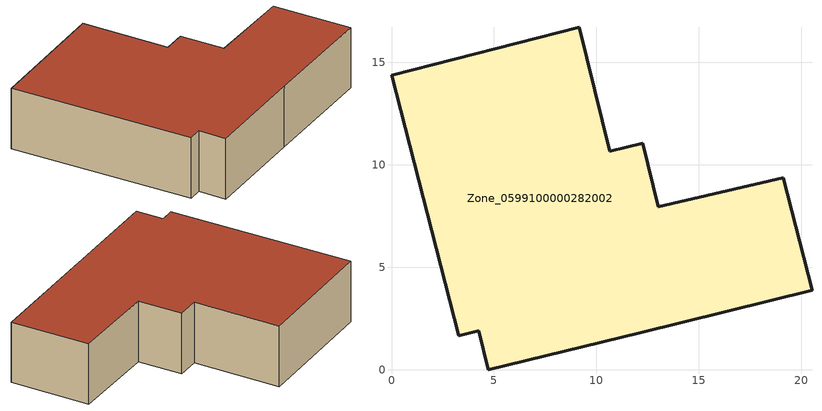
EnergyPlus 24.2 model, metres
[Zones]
Zone_0599100000282002
 floor ground (C_G): 4.25,1.91 3.29,1.66 0,14.38 9.16,16.72 10.65,10.66 12.25,11.05 13.02,7.95 19.12,9.37 20.51,3.88 12.13,1.81 4.72,0 z0
 wall outside (C_F): 9.16,16.72 0,14.38 3.29,1.66 4.25,1.91 4.72,0 12.13,1.81 20.51,3.88 19.12,9.37 13.02,7.95 12.25,11.05 10.65,10.66 9.16,16.72 z0:4.47
 roof outside (C_R): 10.65,10.66 9.16,16.72 0,14.38 3.29,1.66 4.25,1.91 4.72,0 12.13,1.81 20.51,3.88 19.12,9.37 13.02,7.95 12.25,11.05 z4.47
[BUILDING]
Pand.0599100000282002: North Axis=0; Terrain=City; Loads Convergence Tolerance Value=0.04; Temperature Convergence Tolerance Value=0.4; Solar Distribution=FullExterior; Maximum Number of Warmup Days=25; Minimum Number of Warmup Days=1
[Site:Location]
Rotterdam.The.Hague.AP_ZH_NLD Design_Conditions: Latitude=51.96; Longitude=4.45; Time Zone=1; Elevation=-4.5
[SITE:GROUNDTEMPERATURE:BUILDINGSURFACE]
18, 18, 18, 18, 18, 18, 18, 18, 18, 18, 18, 18
[MATERIAL] Thermal Absorptance=0.9; Solar Absorptance=0.7; Visible Absorptance=0.7
Name | Roughness | Thickness | Conductivity | Density | Specific Heat
G.D.1965 | MediumSmooth | 0.15 | 1 | 540 | 1210
F.D.1965 | Rough | 0.3 | 0.857143 | 1920 | 840
R.D.1965 | MediumRough | 0.2 | 0.08 | 1500 | 1000
[CONSTRUCTION]
C_G: G.D.1965
C_F: F.D.1965
C_R: R.D.1965
[ZONE]
Zone_0599100000282002: Type=1; Multiplier=1; Ceiling Height=Autocalculate; Volume=Autocalculate; Floor Area=autocalculate; Part of Total Floor Area=Yes
[ZONEINFILTRATION:DESIGNFLOWRATE]
Infil_Zone_0599100000282002: Zone or ZoneList or Space or SpaceList=Zone_0599100000282002; Schedule=AlwaysOn; Design Flow Rate Calculation Method=Flow/Area; Flow Rate per Floor Area=0.0042; Constant Term Coefficient=1; Temperature Term Coefficient=0; Velocity Term Coefficient=0; Velocity Squared Term Coefficient=0
[HVACTEMPLATE:ZONE:IDEALLOADSAIRSYSTEM]
Zone_0599100000282002: Maximum Heating Supply Air Temperature=50; Minimum Cooling Supply Air Temperature=13; Maximum Heating Supply Air Humidity Ratio=0.0156; Minimum Cooling Supply Air Humidity Ratio=0.0077; Heating Limit=NoLimit; Cooling Limit=NoLimit; Dehumidification Control Type=ConstantSensibleHeatRatio; Cooling Sensible Heat Ratio=0.7; Dehumidification Setpoint=60; Humidification Control Type=None; Humidification Setpoint=30; Outdoor Air Method=None; Outdoor Air Flow Rate per Person=0.00944; Outdoor Air Flow Rate per Zone Floor Area=0; Outdoor Air Flow Rate per Zone=0; Demand Controlled Ventilation Type=None; Outdoor Air Economizer Type=NoEconomizer; Heat Recovery Type=None; Sensible Heat Recovery Effectiveness=0.7; Latent Heat Recovery Effectiveness=0.65
[ZONECONTROL:THERMOSTAT]
ThermostatControl_Zone_0599100000282002: Zone or ZoneList=Zone_0599100000282002; Control Type Schedule=DualSetpointControlType; Control 1=Thermostat_Zone_0599100000282002; Temperature Difference Between Cutout And Setpoint=0
[THERMOSTATSETPOINT:DUALSETPOINT]
Thermostat_Zone_0599100000282002: Heating Setpoint Temperature Schedule=HeatingSetpoint_Zone_0599100000282002; Cooling Setpoint Temperature Schedule=CoolingSetpoint_Zone_0599100000282002
[SCHEDULE:COMPACT]
HeatingSetpoint_Zone_0599100000282002: Through: 12/31, For: AllDays, Until: 24:00, 21
CoolingSetpoint_Zone_0599100000282002: Through: 12/31, For: AllDays, Until: 24:00, 24
DualSetpointControlType: Through: 12/31, For: AllDays, Until: 24:00, 4
AlwaysOn: Through: 12/31, For: AllDays, Until: 24:00, 1
